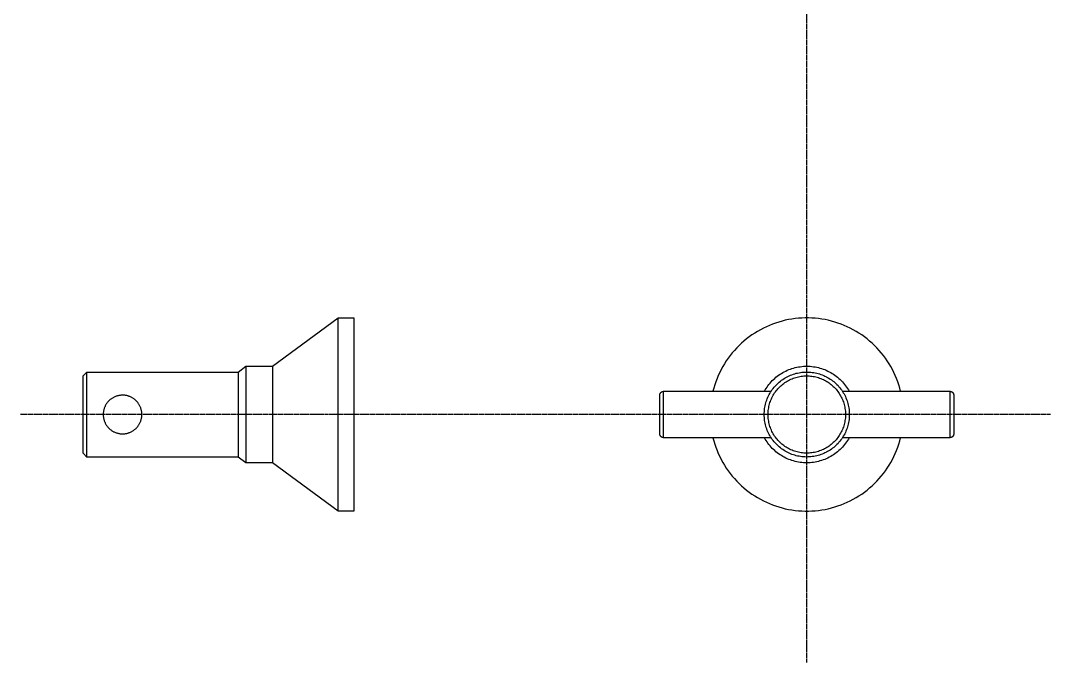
# Model space of a CAD drawing. Header units: millimetres. Extents: x 2944 to 4044, y 1234 to 2718.
# Drawn here: x 3623.6 to 3889.9, y 1914.1 to 2080.2 of the extents above; entities that cross this region are included whole.
import ezdxf

# ---------------------------------------------------------------- set-up
doc = ezdxf.new("R2010")
doc.units = ezdxf.units.MM
doc.linetypes.add('CENTER', pattern=[0.6, 0.375, -0.075, 0.075, -0.075])
doc.layers.add('CEN2', color=1, linetype='Continuous')
doc.layers.add('main', color=7, linetype='Continuous')

msp = doc.modelspace()

# ---------------------------------------------------------------- linework, layer by layer
at = {"layer": 'CEN2', "linetype": 'CENTER'}
for p, q in [((3826.89, 1914.1), (3826.89, 2207.79)), ((3889.88, 1978.25), (3623.63, 1978.25))]:
    msp.add_line(p, q, dxfattribs=at)
at = {"layer": 'main'}
for p, q in [((3688.72, 1990.75), (3705.77, 2003.25)), ((3705.77, 1953.25), (3705.77, 2003.25)), ((3705.77, 2003.25), (3709.78, 2003.25)), ((3709.78, 2003.25), (3709.78, 1953.25)), ((3820.49, 2002.42), (3819.66, 2002.18)), ((3821.33, 2002.63), (3820.49, 2002.42)), ((3822.18, 2002.8), (3821.33, 2002.63)), ((3823.03, 2002.95), (3822.18, 2002.8)), ((3823.88, 2003.07), (3823.03, 2002.95)), ((3824.74, 2003.16), (3823.88, 2003.07)), ((3825.6, 2003.22), (3824.74, 2003.16)), ((3826.46, 2003.25), (3825.6, 2003.22)), ((3827.32, 2003.25), (3826.46, 2003.25)), ((3828.19, 2003.22), (3827.32, 2003.25)), ((3829.05, 2003.16), (3828.19, 2003.22)), ((3829.9, 2003.07), (3829.05, 2003.16)), ((3830.76, 2002.95), (3829.9, 2003.07)), ((3831.61, 2002.8), (3830.76, 2002.95)), ((3832.45, 2002.63), (3831.61, 2002.8)), ((3833.29, 2002.42), (3832.45, 2002.63)), ((3834.12, 2002.18), (3833.29, 2002.42)), ((3814.15, 1999.76), (3813.42, 1999.31)), ((3814.9, 2000.19), (3814.15, 1999.76)), ((3815.66, 2000.59), (3814.9, 2000.19)), ((3816.44, 2000.96), (3815.66, 2000.59)), ((3817.23, 2001.31), (3816.44, 2000.96)), ((3818.03, 2001.63), (3817.23, 2001.31)), ((3818.84, 2001.92), (3818.03, 2001.63)), ((3819.66, 2002.18), (3818.84, 2001.92)), ((3834.94, 2001.92), (3834.12, 2002.18)), ((3835.75, 2001.63), (3834.94, 2001.92)), ((3836.55, 2001.31), (3835.75, 2001.63)), ((3837.34, 2000.96), (3836.55, 2001.31)), ((3838.12, 2000.59), (3837.34, 2000.96)), ((3838.89, 2000.19), (3838.12, 2000.59)), ((3839.63, 1999.76), (3838.89, 2000.19)), ((3840.37, 1999.31), (3839.63, 1999.76)), ((3810.65, 1997.25), (3810, 1996.68)), ((3811.31, 1997.8), (3810.65, 1997.25)), ((3812, 1998.33), (3811.31, 1997.8)), ((3812.7, 1998.83), (3812, 1998.33)), ((3813.42, 1999.31), (3812.7, 1998.83)), ((3841.09, 1998.83), (3840.37, 1999.31)), ((3841.79, 1998.33), (3841.09, 1998.83)), ((3842.47, 1997.8), (3841.79, 1998.33)), ((3843.14, 1997.25), (3842.47, 1997.8)), ((3843.78, 1996.68), (3843.14, 1997.25)), ((3808.19, 1994.84), (3807.63, 1994.18)), ((3808.77, 1995.47), (3808.19, 1994.84)), ((3809.38, 1996.09), (3808.77, 1995.47)), ((3810, 1996.68), (3809.38, 1996.09)), ((3844.41, 1996.09), (3843.78, 1996.68)), ((3845.01, 1995.47), (3844.41, 1996.09)), ((3845.6, 1994.84), (3845.01, 1995.47)), ((3846.16, 1994.18), (3845.6, 1994.84)), ((3806.08, 1992.11), (3805.62, 1991.38)), ((3806.57, 1992.82), (3806.08, 1992.11)), ((3807.09, 1993.51), (3806.57, 1992.82)), ((3807.63, 1994.18), (3807.09, 1993.51)), ((3846.7, 1993.51), (3846.16, 1994.18)), ((3847.21, 1992.82), (3846.7, 1993.51)), ((3847.7, 1992.11), (3847.21, 1992.82)), ((3848.17, 1991.38), (3847.7, 1992.11)), ((3639.78, 1988.25), (3640.78, 1989.25)), ((3640.78, 1967.25), (3640.78, 1989.25)), ((3640.78, 1989.25), (3679.9, 1989.25)), ((3679.9, 1989.25), (3681.9, 1990.75)), ((3679.9, 1989.25), (3679.9, 1967.25)), ((3681.9, 1990.75), (3681.9, 1965.75)), ((3681.9, 1990.75), (3688.72, 1990.75)), ((3688.72, 1990.75), (3688.72, 1965.75)), ((3804.37, 1989.11), (3804.01, 1988.33)), ((3804.76, 1989.88), (3804.37, 1989.11)), ((3805.18, 1990.64), (3804.76, 1989.88)), ((3805.62, 1991.38), (3805.18, 1990.64)), ((3820.33, 1988.89), (3820.71, 1989.11)), ((3820.71, 1989.11), (3821.08, 1989.32)), ((3821.08, 1989.32), (3821.47, 1989.51)), ((3821.47, 1989.51), (3821.86, 1989.69)), ((3821.86, 1989.69), (3822.26, 1989.86)), ((3822.26, 1989.86), (3822.66, 1990.01)), ((3822.66, 1990.01), (3823.07, 1990.15)), ((3823.07, 1990.15), (3823.48, 1990.28)), ((3823.48, 1990.28), (3823.9, 1990.39)), ((3823.79, 1988.8), (3824.15, 1988.91)), ((3823.9, 1990.39), (3824.32, 1990.48)), ((3824.15, 1988.91), (3824.52, 1988.99)), ((3824.32, 1990.48), (3824.75, 1990.57)), ((3824.52, 1988.99), (3824.9, 1989.07)), ((3824.75, 1990.57), (3825.17, 1990.63)), ((3824.9, 1989.07), (3825.28, 1989.13)), ((3825.17, 1990.63), (3825.6, 1990.69)), ((3825.28, 1989.13), (3825.65, 1989.18)), ((3825.6, 1990.69), (3826.03, 1990.72)), ((3825.65, 1989.18), (3826.03, 1989.22)), ((3826.03, 1990.72), (3826.46, 1990.74)), ((3826.03, 1989.22), (3826.42, 1989.24)), ((3826.42, 1989.24), (3826.8, 1989.25)), ((3826.46, 1990.74), (3826.89, 1990.75)), ((3826.8, 1989.25), (3827.18, 1989.25)), ((3826.89, 1990.75), (3827.32, 1990.74)), ((3827.18, 1989.25), (3827.56, 1989.23)), ((3827.32, 1990.74), (3827.75, 1990.72)), ((3827.56, 1989.23), (3827.94, 1989.2)), ((3827.75, 1990.72), (3828.18, 1990.69)), ((3827.94, 1989.2), (3828.32, 1989.16)), ((3828.18, 1990.69), (3828.61, 1990.63)), ((3828.32, 1989.16), (3828.7, 1989.1)), ((3828.61, 1990.63), (3829.04, 1990.57)), ((3828.7, 1989.1), (3829.07, 1989.03)), ((3829.04, 1990.57), (3829.46, 1990.48)), ((3829.07, 1989.03), (3829.45, 1988.95)), ((3829.45, 1988.95), (3829.82, 1988.86)), ((3829.46, 1990.48), (3829.88, 1990.39)), ((3829.88, 1990.39), (3830.3, 1990.28)), ((3830.3, 1990.28), (3830.71, 1990.15)), ((3830.71, 1990.15), (3831.12, 1990.01)), ((3831.12, 1990.01), (3831.53, 1989.86)), ((3831.53, 1989.86), (3831.92, 1989.69)), ((3831.92, 1989.69), (3832.32, 1989.51)), ((3832.32, 1989.51), (3832.7, 1989.32)), ((3832.7, 1989.32), (3833.08, 1989.11)), ((3833.08, 1989.11), (3833.45, 1988.89)), ((3848.61, 1990.64), (3848.17, 1991.38)), ((3849.02, 1989.88), (3848.61, 1990.64)), ((3849.41, 1989.11), (3849.02, 1989.88)), ((3849.77, 1988.33), (3849.41, 1989.11)), ((3639.78, 1968.25), (3639.78, 1988.25)), ((3803.37, 1986.73), (3803.09, 1985.91)), ((3803.68, 1987.53), (3803.37, 1986.73)), ((3804.01, 1988.33), (3803.68, 1987.53)), ((3817.12, 1986.05), (3817.39, 1986.38)), ((3817.39, 1986.38), (3817.68, 1986.7)), ((3817.68, 1986.7), (3817.98, 1987.01)), ((3817.98, 1987.01), (3818.29, 1987.32)), ((3818.29, 1987.32), (3818.6, 1987.61)), ((3818.6, 1987.61), (3818.93, 1987.89)), ((3818.93, 1987.89), (3819.27, 1988.16)), ((3819.22, 1986.13), (3819.49, 1986.39)), ((3819.27, 1988.16), (3819.62, 1988.42)), ((3819.49, 1986.39), (3819.78, 1986.64)), ((3819.62, 1988.42), (3819.97, 1988.66)), ((3819.78, 1986.64), (3820.08, 1986.89)), ((3819.97, 1988.66), (3820.33, 1988.89)), ((3820.08, 1986.89), (3820.38, 1987.12)), ((3820.38, 1987.12), (3820.69, 1987.34)), ((3820.69, 1987.34), (3821.01, 1987.55)), ((3820.7, 1986.1), (3820.97, 1986.31)), ((3820.97, 1986.31), (3821.26, 1986.51)), ((3821.01, 1987.55), (3821.34, 1987.75)), ((3821.26, 1986.51), (3821.55, 1986.7)), ((3821.34, 1987.75), (3821.67, 1987.93)), ((3821.55, 1986.7), (3821.84, 1986.88)), ((3821.67, 1987.93), (3822.01, 1988.11)), ((3821.84, 1986.88), (3822.15, 1987.05)), ((3822.01, 1988.11), (3822.35, 1988.27)), ((3822.15, 1987.05), (3822.45, 1987.21)), ((3822.35, 1988.27), (3822.71, 1988.42)), ((3822.45, 1987.21), (3822.77, 1987.36)), ((3822.71, 1988.42), (3823.06, 1988.56)), ((3822.77, 1987.36), (3823.09, 1987.5)), ((3823.06, 1988.56), (3823.42, 1988.69)), ((3823.09, 1987.5), (3823.41, 1987.63)), ((3823.41, 1987.63), (3823.74, 1987.74)), ((3823.42, 1988.69), (3823.79, 1988.8)), ((3823.74, 1987.74), (3824.07, 1987.84)), ((3824.07, 1987.84), (3824.4, 1987.94)), ((3824.4, 1987.94), (3824.74, 1988.02)), ((3824.74, 1988.02), (3825.08, 1988.09)), ((3825.08, 1988.09), (3825.42, 1988.14)), ((3825.42, 1988.14), (3825.77, 1988.19)), ((3825.77, 1988.19), (3826.11, 1988.22)), ((3826.11, 1988.22), (3826.46, 1988.24)), ((3826.46, 1988.24), (3826.81, 1988.25)), ((3826.81, 1988.25), (3827.15, 1988.25)), ((3827.15, 1988.25), (3827.5, 1988.23)), ((3827.5, 1988.23), (3827.85, 1988.21)), ((3827.85, 1988.21), (3828.19, 1988.17)), ((3828.19, 1988.17), (3828.53, 1988.12)), ((3828.53, 1988.12), (3828.88, 1988.05)), ((3828.88, 1988.05), (3829.21, 1987.98)), ((3829.21, 1987.98), (3829.55, 1987.89)), ((3829.55, 1987.89), (3829.88, 1987.79)), ((3829.82, 1988.86), (3830.18, 1988.75)), ((3829.88, 1987.79), (3830.21, 1987.68)), ((3830.18, 1988.75), (3830.54, 1988.63)), ((3830.21, 1987.68), (3830.54, 1987.56)), ((3830.54, 1988.63), (3830.9, 1988.5)), ((3830.54, 1987.56), (3830.86, 1987.43)), ((3830.86, 1987.43), (3831.18, 1987.29)), ((3830.9, 1988.5), (3831.26, 1988.35)), ((3831.18, 1987.29), (3831.49, 1987.13)), ((3831.26, 1988.35), (3831.6, 1988.19)), ((3831.49, 1987.13), (3831.79, 1986.97)), ((3831.6, 1988.19), (3831.95, 1988.02)), ((3831.79, 1986.97), (3832.09, 1986.79)), ((3831.95, 1988.02), (3832.28, 1987.84)), ((3832.09, 1986.79), (3832.39, 1986.61)), ((3832.28, 1987.84), (3832.61, 1987.65)), ((3832.39, 1986.61), (3832.67, 1986.41)), ((3832.61, 1987.65), (3832.93, 1987.44)), ((3832.67, 1986.41), (3832.95, 1986.21)), ((3832.93, 1987.44), (3833.25, 1987.23)), ((3833.25, 1987.23), (3833.56, 1987)), ((3833.45, 1988.89), (3833.81, 1988.66)), ((3833.56, 1987), (3833.86, 1986.77)), ((3833.81, 1988.66), (3834.17, 1988.42)), ((3833.86, 1986.77), (3834.15, 1986.52)), ((3834.15, 1986.52), (3834.43, 1986.26)), ((3834.17, 1988.42), (3834.52, 1988.16)), ((3834.43, 1986.26), (3834.7, 1986)), ((3834.52, 1988.16), (3834.85, 1987.89)), ((3834.85, 1987.89), (3835.18, 1987.61)), ((3835.18, 1987.61), (3835.5, 1987.32)), ((3835.5, 1987.32), (3835.81, 1987.01)), ((3835.81, 1987.01), (3836.1, 1986.7)), ((3836.1, 1986.7), (3836.39, 1986.38)), ((3836.39, 1986.38), (3836.66, 1986.05)), ((3850.11, 1987.53), (3849.77, 1988.33)), ((3850.41, 1986.73), (3850.11, 1987.53)), ((3850.69, 1985.91), (3850.41, 1986.73)), ((3788.94, 1983.56), (3788.95, 1983.59)), ((3788.95, 1983.59), (3788.97, 1983.63)), ((3788.97, 1983.63), (3788.98, 1983.66)), ((3788.98, 1983.66), (3788.99, 1983.69)), ((3788.99, 1983.69), (3789.01, 1983.72)), ((3789.01, 1983.72), (3789.03, 1983.75)), ((3789.03, 1983.75), (3789.04, 1983.78)), ((3789.04, 1983.78), (3789.06, 1983.81)), ((3789.06, 1983.81), (3789.08, 1983.84)), ((3789.08, 1983.84), (3789.1, 1983.87)), ((3789.1, 1983.87), (3789.13, 1983.89)), ((3789.13, 1983.89), (3789.15, 1983.92)), ((3789.15, 1983.92), (3789.17, 1983.95)), ((3789.17, 1983.95), (3789.2, 1983.97)), ((3789.2, 1983.97), (3789.22, 1984)), ((3789.22, 1984), (3789.25, 1984.02)), ((3789.25, 1984.02), (3789.28, 1984.04)), ((3789.28, 1984.04), (3789.3, 1984.06)), ((3789.3, 1984.06), (3789.33, 1984.08)), ((3789.33, 1984.08), (3789.36, 1984.1)), ((3789.36, 1984.1), (3789.39, 1984.12)), ((3789.39, 1984.12), (3789.42, 1984.14)), ((3789.42, 1984.14), (3789.45, 1984.15)), ((3789.45, 1984.15), (3789.49, 1984.17)), ((3789.49, 1984.17), (3789.52, 1984.18)), ((3789.52, 1984.18), (3789.55, 1984.19)), ((3789.55, 1984.19), (3789.58, 1984.2)), ((3789.58, 1984.2), (3789.62, 1984.21)), ((3789.62, 1984.21), (3789.65, 1984.22)), ((3789.65, 1984.22), (3789.68, 1984.23)), ((3789.68, 1984.23), (3789.72, 1984.24)), ((3789.72, 1984.24), (3789.75, 1984.24)), ((3789.75, 1984.24), (3789.79, 1984.25)), ((3789.79, 1984.25), (3789.82, 1984.25)), ((3789.82, 1984.25), (3789.86, 1984.25)), ((3789.86, 1984.25), (3789.89, 1984.25)), ((3789.89, 1984.25), (3817.67, 1984.25)), ((3789.89, 1972.25), (3789.89, 1984.25)), ((3802.84, 1985.09), (3802.62, 1984.25)), ((3803.09, 1985.91), (3802.84, 1985.09)), ((3815.93, 1984.25), (3816.14, 1984.63)), ((3816.14, 1984.63), (3816.37, 1984.99)), ((3816.37, 1984.99), (3816.61, 1985.35)), ((3816.61, 1985.35), (3816.86, 1985.7)), ((3816.86, 1985.7), (3817.12, 1986.05)), ((3817.17, 1983.39), (3817.35, 1983.72)), ((3817.35, 1983.72), (3817.55, 1984.05)), ((3817.55, 1984.05), (3817.75, 1984.37)), ((3817.75, 1984.37), (3817.97, 1984.69)), ((3817.97, 1984.69), (3818.2, 1984.99)), ((3818.2, 1984.99), (3818.44, 1985.29)), ((3818.4, 1983.53), (3818.58, 1983.82)), ((3818.44, 1985.29), (3818.69, 1985.58)), ((3818.58, 1983.82), (3818.78, 1984.1)), ((3818.69, 1985.58), (3818.95, 1985.86)), ((3818.78, 1984.1), (3818.99, 1984.38)), ((3818.95, 1985.86), (3819.22, 1986.13)), ((3818.99, 1984.38), (3819.21, 1984.65)), ((3819.21, 1984.65), (3819.43, 1984.91)), ((3819.43, 1984.91), (3819.67, 1985.17)), ((3819.67, 1985.17), (3819.91, 1985.41)), ((3819.91, 1985.41), (3820.17, 1985.65)), ((3820.17, 1985.65), (3820.43, 1985.88)), ((3820.43, 1985.88), (3820.7, 1986.1)), ((3832.95, 1986.21), (3833.22, 1985.99)), ((3833.22, 1985.99), (3833.49, 1985.77)), ((3833.49, 1985.77), (3833.75, 1985.53)), ((3833.75, 1985.53), (3833.99, 1985.29)), ((3833.99, 1985.29), (3834.23, 1985.04)), ((3834.23, 1985.04), (3834.47, 1984.78)), ((3834.47, 1984.78), (3834.69, 1984.52)), ((3834.69, 1984.52), (3834.9, 1984.24)), ((3834.7, 1986), (3834.97, 1985.72)), ((3834.9, 1984.24), (3835.1, 1983.96)), ((3834.97, 1985.72), (3835.22, 1985.44)), ((3835.1, 1983.96), (3835.3, 1983.67)), ((3835.22, 1985.44), (3835.47, 1985.14)), ((3835.3, 1983.67), (3835.48, 1983.38)), ((3835.47, 1985.14), (3835.7, 1984.84)), ((3835.7, 1984.84), (3835.92, 1984.53)), ((3835.92, 1984.53), (3836.14, 1984.21)), ((3836.11, 1984.25), (3863.89, 1984.25)), ((3836.14, 1984.21), (3836.34, 1983.89)), ((3836.34, 1983.89), (3836.53, 1983.56)), ((3836.66, 1986.05), (3836.93, 1985.7)), ((3836.93, 1985.7), (3837.18, 1985.35)), ((3837.18, 1985.35), (3837.42, 1984.99)), ((3837.42, 1984.99), (3837.64, 1984.63)), ((3837.64, 1984.63), (3837.86, 1984.25)), ((3850.94, 1985.09), (3850.69, 1985.91)), ((3851.16, 1984.25), (3850.94, 1985.09)), ((3863.89, 1984.25), (3863.93, 1984.25)), ((3863.89, 1984.25), (3863.89, 1972.25)), ((3863.93, 1984.25), (3863.96, 1984.25)), ((3863.96, 1984.25), (3864, 1984.25)), ((3864, 1984.25), (3864.03, 1984.24)), ((3864.03, 1984.24), (3864.07, 1984.24)), ((3864.07, 1984.24), (3864.1, 1984.23)), ((3864.1, 1984.23), (3864.13, 1984.22)), ((3864.13, 1984.22), (3864.17, 1984.21)), ((3864.17, 1984.21), (3864.2, 1984.2)), ((3864.2, 1984.2), (3864.23, 1984.19)), ((3864.23, 1984.19), (3864.27, 1984.18)), ((3864.27, 1984.18), (3864.3, 1984.17)), ((3864.3, 1984.17), (3864.33, 1984.15)), ((3864.33, 1984.15), (3864.36, 1984.14)), ((3864.36, 1984.14), (3864.39, 1984.12)), ((3864.39, 1984.12), (3864.42, 1984.1)), ((3864.42, 1984.1), (3864.45, 1984.08)), ((3864.45, 1984.08), (3864.48, 1984.06)), ((3864.48, 1984.06), (3864.51, 1984.04)), ((3864.51, 1984.04), (3864.54, 1984.02)), ((3864.54, 1984.02), (3864.56, 1984)), ((3864.56, 1984), (3864.59, 1983.97)), ((3864.59, 1983.97), (3864.61, 1983.95)), ((3864.61, 1983.95), (3864.64, 1983.92)), ((3864.64, 1983.92), (3864.66, 1983.89)), ((3864.66, 1983.89), (3864.68, 1983.87)), ((3864.68, 1983.87), (3864.7, 1983.84)), ((3864.7, 1983.84), (3864.72, 1983.81)), ((3864.72, 1983.81), (3864.74, 1983.78)), ((3864.74, 1983.78), (3864.76, 1983.75)), ((3864.76, 1983.75), (3864.78, 1983.72)), ((3864.78, 1983.72), (3864.79, 1983.69)), ((3864.79, 1983.69), (3864.81, 1983.66)), ((3864.81, 1983.66), (3864.82, 1983.63)), ((3864.82, 1983.63), (3864.83, 1983.59)), ((3864.83, 1983.59), (3864.84, 1983.56)), ((3645.78, 1980.96), (3645.69, 1980.81)), ((3645.88, 1981.11), (3645.78, 1980.96)), ((3645.98, 1981.25), (3645.88, 1981.11)), ((3646.09, 1981.38), (3645.98, 1981.25)), ((3646.2, 1981.52), (3646.09, 1981.38)), ((3646.31, 1981.65), (3646.2, 1981.52)), ((3646.43, 1981.77), (3646.31, 1981.65)), ((3646.56, 1981.89), (3646.43, 1981.77)), ((3646.68, 1982.01), (3646.56, 1981.89)), ((3646.82, 1982.12), (3646.68, 1982.01)), ((3646.95, 1982.23), (3646.82, 1982.12)), ((3647.09, 1982.33), (3646.95, 1982.23)), ((3647.24, 1982.43), (3647.09, 1982.33)), ((3647.38, 1982.52), (3647.24, 1982.43)), ((3647.53, 1982.61), (3647.38, 1982.52)), ((3647.69, 1982.69), (3647.53, 1982.61)), ((3647.84, 1982.77), (3647.69, 1982.69)), ((3648, 1982.84), (3647.84, 1982.77)), ((3648.16, 1982.91), (3648, 1982.84)), ((3648.32, 1982.97), (3648.16, 1982.91)), ((3648.49, 1983.02), (3648.32, 1982.97)), ((3648.65, 1983.07), (3648.49, 1983.02)), ((3648.82, 1983.12), (3648.65, 1983.07)), ((3648.99, 1983.15), (3648.82, 1983.12)), ((3649.16, 1983.18), (3648.99, 1983.15)), ((3649.33, 1983.21), (3649.16, 1983.18)), ((3649.51, 1983.23), (3649.33, 1983.21)), ((3649.68, 1983.24), (3649.51, 1983.23)), ((3649.85, 1983.25), (3649.68, 1983.24)), ((3650.03, 1983.25), (3649.85, 1983.25)), ((3650.2, 1983.25), (3650.03, 1983.25)), ((3650.37, 1983.24), (3650.2, 1983.25)), ((3650.55, 1983.22), (3650.37, 1983.24)), ((3650.72, 1983.2), (3650.55, 1983.22)), ((3650.89, 1983.17), (3650.72, 1983.2)), ((3651.06, 1983.13), (3650.89, 1983.17)), ((3651.23, 1983.09), (3651.06, 1983.13)), ((3651.4, 1983.05), (3651.23, 1983.09)), ((3651.56, 1983), (3651.4, 1983.05)), ((3651.72, 1982.94), (3651.56, 1983)), ((3651.89, 1982.88), (3651.72, 1982.94)), ((3652.05, 1982.81), (3651.89, 1982.88)), ((3652.2, 1982.73), (3652.05, 1982.81)), ((3652.36, 1982.65), (3652.2, 1982.73)), ((3652.51, 1982.57), (3652.36, 1982.65)), ((3652.66, 1982.48), (3652.51, 1982.57)), ((3652.8, 1982.38), (3652.66, 1982.48)), ((3652.94, 1982.28), (3652.8, 1982.38)), ((3653.08, 1982.18), (3652.94, 1982.28)), ((3653.22, 1982.07), (3653.08, 1982.18)), ((3653.35, 1981.95), (3653.22, 1982.07)), ((3653.47, 1981.83), (3653.35, 1981.95)), ((3653.59, 1981.71), (3653.47, 1981.83)), ((3653.71, 1981.58), (3653.59, 1981.71)), ((3653.83, 1981.45), (3653.71, 1981.58)), ((3653.93, 1981.32), (3653.83, 1981.45)), ((3654.04, 1981.18), (3653.93, 1981.32)), ((3654.14, 1981.03), (3654.04, 1981.18)), ((3654.23, 1980.89), (3654.14, 1981.03)), ((3788.89, 1983.29), (3788.9, 1983.32)), ((3788.89, 1983.25), (3788.89, 1983.29)), ((3788.89, 1973.25), (3788.89, 1983.25)), ((3788.9, 1983.39), (3788.91, 1983.43)), ((3788.9, 1983.36), (3788.9, 1983.39)), ((3788.9, 1983.32), (3788.9, 1983.36)), ((3788.91, 1983.46), (3788.92, 1983.49)), ((3788.91, 1983.43), (3788.91, 1983.46)), ((3788.92, 1983.49), (3788.93, 1983.53)), ((3788.93, 1983.53), (3788.94, 1983.56)), ((3816.22, 1980.9), (3816.31, 1981.27)), ((3816.31, 1981.27), (3816.42, 1981.63)), ((3816.42, 1981.63), (3816.55, 1981.99)), ((3816.55, 1981.99), (3816.68, 1982.35)), ((3816.68, 1982.35), (3816.83, 1982.7)), ((3816.83, 1982.7), (3816.99, 1983.05)), ((3816.99, 1983.05), (3817.17, 1983.39)), ((3817.19, 1980.66), (3817.28, 1980.99)), ((3817.28, 1980.99), (3817.38, 1981.33)), ((3817.38, 1981.33), (3817.49, 1981.65)), ((3817.49, 1981.65), (3817.61, 1981.98)), ((3817.61, 1981.98), (3817.75, 1982.3)), ((3817.75, 1982.3), (3817.89, 1982.61)), ((3817.89, 1982.61), (3818.05, 1982.92)), ((3818.05, 1982.92), (3818.22, 1983.23)), ((3818.22, 1983.23), (3818.4, 1983.53)), ((3835.48, 1983.38), (3835.65, 1983.08)), ((3835.65, 1983.08), (3835.81, 1982.77)), ((3835.81, 1982.77), (3835.97, 1982.46)), ((3835.97, 1982.46), (3836.11, 1982.14)), ((3836.11, 1982.14), (3836.24, 1981.82)), ((3836.24, 1981.82), (3836.35, 1981.49)), ((3836.35, 1981.49), (3836.46, 1981.16)), ((3836.46, 1981.16), (3836.56, 1980.83)), ((3836.53, 1983.56), (3836.71, 1983.22)), ((3836.71, 1983.22), (3836.87, 1982.88)), ((3836.87, 1982.88), (3837.03, 1982.53)), ((3837.03, 1982.53), (3837.17, 1982.17)), ((3837.17, 1982.17), (3837.3, 1981.81)), ((3837.3, 1981.81), (3837.42, 1981.45)), ((3837.42, 1981.45), (3837.52, 1981.08)), ((3837.52, 1981.08), (3837.61, 1980.71)), ((3864.84, 1983.56), (3864.85, 1983.53)), ((3864.85, 1983.53), (3864.86, 1983.49)), ((3864.86, 1983.49), (3864.87, 1983.46)), ((3864.87, 1983.46), (3864.88, 1983.43)), ((3864.88, 1983.43), (3864.88, 1983.39)), ((3864.88, 1983.39), (3864.89, 1983.36)), ((3864.89, 1983.36), (3864.89, 1983.32)), ((3864.89, 1983.32), (3864.89, 1983.29)), ((3864.89, 1983.29), (3864.89, 1983.25)), ((3864.89, 1983.25), (3864.89, 1973.25)), ((3644.99, 1978.51), (3644.98, 1978.34)), ((3644.98, 1978.34), (3644.98, 1978.17)), ((3645, 1978.69), (3644.99, 1978.51)), ((3645.02, 1978.86), (3645, 1978.69)), ((3645.04, 1979.03), (3645.02, 1978.86)), ((3645.07, 1979.2), (3645.04, 1979.03)), ((3645.11, 1979.37), (3645.07, 1979.2)), ((3645.15, 1979.54), (3645.11, 1979.37)), ((3645.2, 1979.71), (3645.15, 1979.54)), ((3645.25, 1979.87), (3645.2, 1979.71)), ((3645.31, 1980.03), (3645.25, 1979.87)), ((3645.38, 1980.2), (3645.31, 1980.03)), ((3645.45, 1980.35), (3645.38, 1980.2)), ((3645.52, 1980.51), (3645.45, 1980.35)), ((3645.6, 1980.66), (3645.52, 1980.51)), ((3645.69, 1980.81), (3645.6, 1980.66)), ((3654.32, 1980.74), (3654.23, 1980.89)), ((3654.4, 1980.59), (3654.32, 1980.74)), ((3654.48, 1980.43), (3654.4, 1980.59)), ((3654.56, 1980.28), (3654.48, 1980.43)), ((3654.62, 1980.12), (3654.56, 1980.28)), ((3654.68, 1979.95), (3654.62, 1980.12)), ((3654.74, 1979.79), (3654.68, 1979.95)), ((3654.79, 1979.62), (3654.74, 1979.79)), ((3654.84, 1979.46), (3654.79, 1979.62)), ((3654.87, 1979.29), (3654.84, 1979.46)), ((3654.91, 1979.12), (3654.87, 1979.29)), ((3654.93, 1978.94), (3654.91, 1979.12)), ((3654.96, 1978.77), (3654.93, 1978.94)), ((3654.97, 1978.6), (3654.96, 1978.77)), ((3654.98, 1978.43), (3654.97, 1978.6)), ((3654.98, 1978.25), (3654.98, 1978.43)), ((3815.89, 1978.25), (3815.9, 1978.63)), ((3815.9, 1978.63), (3815.92, 1979.02)), ((3815.92, 1979.02), (3815.95, 1979.4)), ((3815.95, 1979.4), (3816, 1979.77)), ((3816, 1979.77), (3816.06, 1980.15)), ((3816.06, 1980.15), (3816.13, 1980.53)), ((3816.13, 1980.53), (3816.22, 1980.9)), ((3816.89, 1978.25), (3816.9, 1978.6)), ((3816.9, 1978.6), (3816.92, 1978.95)), ((3816.92, 1978.95), (3816.95, 1979.29)), ((3816.95, 1979.29), (3816.99, 1979.64)), ((3816.99, 1979.64), (3817.04, 1979.98)), ((3817.04, 1979.98), (3817.11, 1980.32)), ((3817.11, 1980.32), (3817.19, 1980.66)), ((3836.56, 1980.83), (3836.64, 1980.49)), ((3836.64, 1980.49), (3836.71, 1980.15)), ((3836.71, 1980.15), (3836.77, 1979.81)), ((3836.77, 1979.81), (3836.82, 1979.46)), ((3836.82, 1979.46), (3836.86, 1979.12)), ((3836.86, 1979.12), (3836.88, 1978.77)), ((3836.88, 1978.77), (3836.89, 1978.43)), ((3836.89, 1978.43), (3836.89, 1978.08)), ((3837.61, 1980.71), (3837.69, 1980.34)), ((3837.69, 1980.34), (3837.76, 1979.96)), ((3837.76, 1979.96), (3837.81, 1979.59)), ((3837.81, 1979.59), (3837.85, 1979.21)), ((3837.85, 1979.21), (3837.88, 1978.82)), ((3837.88, 1978.82), (3837.89, 1978.44)), ((3837.89, 1978.44), (3837.89, 1978.06)), ((3644.98, 1978.17), (3644.99, 1977.99)), ((3644.99, 1977.99), (3645, 1977.82)), ((3645, 1977.82), (3645.02, 1977.65)), ((3645.02, 1977.65), (3645.04, 1977.47)), ((3645.04, 1977.47), (3645.07, 1977.3)), ((3645.07, 1977.3), (3645.11, 1977.13)), ((3645.11, 1977.13), (3645.15, 1976.97)), ((3645.15, 1976.97), (3645.2, 1976.8)), ((3645.2, 1976.8), (3645.25, 1976.63)), ((3645.25, 1976.63), (3645.31, 1976.47)), ((3645.31, 1976.47), (3645.38, 1976.31)), ((3645.38, 1976.31), (3645.45, 1976.15)), ((3645.45, 1976.15), (3645.52, 1975.99)), ((3645.52, 1975.99), (3645.6, 1975.84)), ((3645.6, 1975.84), (3645.69, 1975.69)), ((3645.69, 1975.69), (3645.78, 1975.54)), ((3654.14, 1975.47), (3654.23, 1975.62)), ((3654.23, 1975.62), (3654.32, 1975.76)), ((3654.32, 1975.76), (3654.4, 1975.92)), ((3654.4, 1975.92), (3654.48, 1976.07)), ((3654.48, 1976.07), (3654.56, 1976.23)), ((3654.56, 1976.23), (3654.62, 1976.39)), ((3654.62, 1976.39), (3654.68, 1976.55)), ((3654.68, 1976.55), (3654.74, 1976.72)), ((3654.74, 1976.72), (3654.79, 1976.88)), ((3654.79, 1976.88), (3654.84, 1977.05)), ((3654.84, 1977.05), (3654.87, 1977.22)), ((3654.87, 1977.22), (3654.91, 1977.39)), ((3654.91, 1977.39), (3654.93, 1977.56)), ((3654.93, 1977.56), (3654.96, 1977.73)), ((3654.96, 1977.73), (3654.97, 1977.91)), ((3654.97, 1977.91), (3654.98, 1978.08)), ((3654.98, 1978.08), (3654.98, 1978.25)), ((3815.9, 1977.87), (3815.89, 1978.25)), ((3815.92, 1977.49), (3815.9, 1977.87)), ((3815.95, 1977.11), (3815.92, 1977.49)), ((3816, 1976.73), (3815.95, 1977.11)), ((3816.06, 1976.35), (3816, 1976.73)), ((3816.13, 1975.98), (3816.06, 1976.35)), ((3816.22, 1975.61), (3816.13, 1975.98)), ((3816.31, 1975.24), (3816.22, 1975.61)), ((3816.9, 1977.9), (3816.89, 1978.25)), ((3816.92, 1977.56), (3816.9, 1977.9)), ((3816.95, 1977.21), (3816.92, 1977.56)), ((3816.99, 1976.87), (3816.95, 1977.21)), ((3817.04, 1976.53), (3816.99, 1976.87)), ((3817.11, 1976.18), (3817.04, 1976.53)), ((3817.19, 1975.85), (3817.11, 1976.18)), ((3817.28, 1975.51), (3817.19, 1975.85)), ((3836.56, 1975.68), (3836.46, 1975.34)), ((3836.64, 1976.01), (3836.56, 1975.68)), ((3836.71, 1976.35), (3836.64, 1976.01)), ((3836.77, 1976.7), (3836.71, 1976.35)), ((3836.82, 1977.04), (3836.77, 1976.7)), ((3836.86, 1977.39), (3836.82, 1977.04)), ((3836.88, 1977.73), (3836.86, 1977.39)), ((3836.89, 1978.08), (3836.88, 1977.73)), ((3837.61, 1975.79), (3837.52, 1975.42)), ((3837.69, 1976.16), (3837.61, 1975.79)), ((3837.76, 1976.54), (3837.69, 1976.16)), ((3837.81, 1976.92), (3837.76, 1976.54)), ((3837.85, 1977.3), (3837.81, 1976.92)), ((3837.88, 1977.68), (3837.85, 1977.3)), ((3837.89, 1978.06), (3837.88, 1977.68)), ((3645.78, 1975.54), (3645.88, 1975.4)), ((3645.88, 1975.4), (3645.98, 1975.26)), ((3645.98, 1975.26), (3646.09, 1975.12)), ((3646.09, 1975.12), (3646.2, 1974.99)), ((3646.2, 1974.99), (3646.31, 1974.86)), ((3646.31, 1974.86), (3646.43, 1974.73)), ((3646.43, 1974.73), (3646.56, 1974.61)), ((3646.56, 1974.61), (3646.68, 1974.49)), ((3646.68, 1974.49), (3646.82, 1974.38)), ((3646.82, 1974.38), (3646.95, 1974.27)), ((3646.95, 1974.27), (3647.09, 1974.17)), ((3647.09, 1974.17), (3647.24, 1974.07)), ((3647.24, 1974.07), (3647.38, 1973.98)), ((3647.38, 1973.98), (3647.53, 1973.89)), ((3647.53, 1973.89), (3647.69, 1973.81)), ((3647.69, 1973.81), (3647.84, 1973.73)), ((3647.84, 1973.73), (3648, 1973.66)), ((3648, 1973.66), (3648.16, 1973.6)), ((3648.16, 1973.6), (3648.32, 1973.54)), ((3648.32, 1973.54), (3648.49, 1973.48)), ((3648.49, 1973.48), (3648.65, 1973.43)), ((3648.65, 1973.43), (3648.82, 1973.39)), ((3648.82, 1973.39), (3648.99, 1973.35)), ((3648.99, 1973.35), (3649.16, 1973.32)), ((3649.16, 1973.32), (3649.33, 1973.29)), ((3649.33, 1973.29), (3649.51, 1973.27)), ((3649.51, 1973.27), (3649.68, 1973.26)), ((3649.68, 1973.26), (3649.85, 1973.25)), ((3649.85, 1973.25), (3650.03, 1973.25)), ((3650.03, 1973.25), (3650.2, 1973.26)), ((3650.2, 1973.26), (3650.37, 1973.27)), ((3650.37, 1973.27), (3650.55, 1973.28)), ((3650.55, 1973.28), (3650.72, 1973.31)), ((3650.72, 1973.31), (3650.89, 1973.33)), ((3650.89, 1973.33), (3651.06, 1973.37)), ((3651.06, 1973.37), (3651.23, 1973.41)), ((3651.23, 1973.41), (3651.4, 1973.46)), ((3651.4, 1973.46), (3651.56, 1973.51)), ((3651.56, 1973.51), (3651.72, 1973.57)), ((3651.72, 1973.57), (3651.89, 1973.63)), ((3651.89, 1973.63), (3652.05, 1973.7)), ((3652.05, 1973.7), (3652.2, 1973.77)), ((3652.2, 1973.77), (3652.36, 1973.85)), ((3652.36, 1973.85), (3652.51, 1973.94)), ((3652.51, 1973.94), (3652.66, 1974.03)), ((3652.66, 1974.03), (3652.8, 1974.12)), ((3652.8, 1974.12), (3652.94, 1974.22)), ((3652.94, 1974.22), (3653.08, 1974.33)), ((3653.08, 1974.33), (3653.22, 1974.44)), ((3653.22, 1974.44), (3653.35, 1974.55)), ((3653.35, 1974.55), (3653.47, 1974.67)), ((3653.47, 1974.67), (3653.59, 1974.79)), ((3653.59, 1974.79), (3653.71, 1974.92)), ((3653.71, 1974.92), (3653.83, 1975.05)), ((3653.83, 1975.05), (3653.93, 1975.19)), ((3653.93, 1975.19), (3654.04, 1975.33)), ((3654.04, 1975.33), (3654.14, 1975.47)), ((3788.89, 1973.22), (3788.89, 1973.25)), ((3788.9, 1973.18), (3788.89, 1973.22)), ((3788.9, 1973.15), (3788.9, 1973.18)), ((3788.9, 1973.11), (3788.9, 1973.15)), ((3788.91, 1973.08), (3788.9, 1973.11)), ((3788.91, 1973.04), (3788.91, 1973.08)), ((3788.92, 1973.01), (3788.91, 1973.04)), ((3788.93, 1972.98), (3788.92, 1973.01)), ((3788.94, 1972.94), (3788.93, 1972.98)), ((3788.95, 1972.91), (3788.94, 1972.94)), ((3816.42, 1974.87), (3816.31, 1975.24)), ((3816.55, 1974.51), (3816.42, 1974.87)), ((3816.68, 1974.15), (3816.55, 1974.51)), ((3816.83, 1973.8), (3816.68, 1974.15)), ((3816.99, 1973.45), (3816.83, 1973.8)), ((3817.17, 1973.11), (3816.99, 1973.45)), ((3817.35, 1972.78), (3817.17, 1973.11)), ((3817.38, 1975.18), (3817.28, 1975.51)), ((3817.49, 1974.85), (3817.38, 1975.18)), ((3817.61, 1974.53), (3817.49, 1974.85)), ((3817.75, 1974.21), (3817.61, 1974.53)), ((3817.89, 1973.89), (3817.75, 1974.21)), ((3818.05, 1973.58), (3817.89, 1973.89)), ((3818.22, 1973.28), (3818.05, 1973.58)), ((3818.4, 1972.98), (3818.22, 1973.28)), ((3818.58, 1972.69), (3818.4, 1972.98)), ((3835.48, 1973.13), (3835.3, 1972.83)), ((3835.65, 1973.43), (3835.48, 1973.13)), ((3835.81, 1973.74), (3835.65, 1973.43)), ((3835.97, 1974.05), (3835.81, 1973.74)), ((3836.11, 1974.37), (3835.97, 1974.05)), ((3836.24, 1974.69), (3836.11, 1974.37)), ((3836.35, 1975.01), (3836.24, 1974.69)), ((3836.53, 1972.95), (3836.34, 1972.61)), ((3836.46, 1975.34), (3836.35, 1975.01)), ((3836.71, 1973.28), (3836.53, 1972.95)), ((3836.87, 1973.63), (3836.71, 1973.28)), ((3837.03, 1973.98), (3836.87, 1973.63)), ((3837.17, 1974.33), (3837.03, 1973.98)), ((3837.3, 1974.69), (3837.17, 1974.33)), ((3837.42, 1975.05), (3837.3, 1974.69)), ((3837.52, 1975.42), (3837.42, 1975.05)), ((3864.84, 1972.94), (3864.83, 1972.91)), ((3864.85, 1972.98), (3864.84, 1972.94)), ((3864.86, 1973.01), (3864.85, 1972.98)), ((3864.87, 1973.04), (3864.86, 1973.01)), ((3864.88, 1973.08), (3864.87, 1973.04)), ((3864.89, 1973.15), (3864.88, 1973.11)), ((3864.88, 1973.11), (3864.88, 1973.08)), ((3864.89, 1973.25), (3864.89, 1973.22)), ((3864.89, 1973.22), (3864.89, 1973.18)), ((3864.89, 1973.18), (3864.89, 1973.15)), ((3788.97, 1972.88), (3788.95, 1972.91)), ((3788.98, 1972.85), (3788.97, 1972.88)), ((3788.99, 1972.81), (3788.98, 1972.85)), ((3789.01, 1972.78), (3788.99, 1972.81)), ((3789.03, 1972.75), (3789.01, 1972.78)), ((3789.04, 1972.72), (3789.03, 1972.75)), ((3789.06, 1972.69), (3789.04, 1972.72)), ((3789.08, 1972.66), (3789.06, 1972.69)), ((3789.1, 1972.64), (3789.08, 1972.66)), ((3789.13, 1972.61), (3789.1, 1972.64)), ((3789.15, 1972.58), (3789.13, 1972.61)), ((3789.17, 1972.56), (3789.15, 1972.58)), ((3789.2, 1972.53), (3789.17, 1972.56)), ((3789.22, 1972.51), (3789.2, 1972.53)), ((3789.25, 1972.49), (3789.22, 1972.51)), ((3789.28, 1972.46), (3789.25, 1972.49)), ((3789.3, 1972.44), (3789.28, 1972.46)), ((3789.33, 1972.42), (3789.3, 1972.44)), ((3789.36, 1972.4), (3789.33, 1972.42)), ((3789.39, 1972.39), (3789.36, 1972.4)), ((3789.42, 1972.37), (3789.39, 1972.39)), ((3789.45, 1972.35), (3789.42, 1972.37)), ((3789.49, 1972.34), (3789.45, 1972.35)), ((3789.52, 1972.32), (3789.49, 1972.34)), ((3789.55, 1972.31), (3789.52, 1972.32)), ((3789.58, 1972.3), (3789.55, 1972.31)), ((3789.62, 1972.29), (3789.58, 1972.3)), ((3789.65, 1972.28), (3789.62, 1972.29)), ((3789.68, 1972.27), (3789.65, 1972.28)), ((3789.72, 1972.27), (3789.68, 1972.27)), ((3789.75, 1972.26), (3789.72, 1972.27)), ((3789.79, 1972.26), (3789.75, 1972.26)), ((3789.82, 1972.25), (3789.79, 1972.26)), ((3789.86, 1972.25), (3789.82, 1972.25)), ((3789.89, 1972.25), (3789.86, 1972.25)), ((3817.67, 1972.25), (3789.89, 1972.25)), ((3802.62, 1972.25), (3802.84, 1971.42)), ((3802.84, 1971.42), (3803.09, 1970.59)), ((3803.09, 1970.59), (3803.37, 1969.78)), ((3816.14, 1971.88), (3815.93, 1972.25)), ((3816.37, 1971.51), (3816.14, 1971.88)), ((3816.61, 1971.15), (3816.37, 1971.51)), ((3816.86, 1970.8), (3816.61, 1971.15)), ((3817.12, 1970.46), (3816.86, 1970.8)), ((3817.39, 1970.13), (3817.12, 1970.46)), ((3817.55, 1972.45), (3817.35, 1972.78)), ((3817.75, 1972.13), (3817.55, 1972.45)), ((3817.97, 1971.82), (3817.75, 1972.13)), ((3818.2, 1971.51), (3817.97, 1971.82)), ((3818.44, 1971.21), (3818.2, 1971.51)), ((3818.69, 1970.92), (3818.44, 1971.21)), ((3818.78, 1972.4), (3818.58, 1972.69)), ((3818.95, 1970.64), (3818.69, 1970.92)), ((3818.99, 1972.12), (3818.78, 1972.4)), ((3819.22, 1970.37), (3818.95, 1970.64)), ((3819.21, 1971.85), (3818.99, 1972.12)), ((3819.43, 1971.59), (3819.21, 1971.85)), ((3819.49, 1970.11), (3819.22, 1970.37)), ((3819.67, 1971.34), (3819.43, 1971.59)), ((3819.91, 1971.09), (3819.67, 1971.34)), ((3820.17, 1970.85), (3819.91, 1971.09)), ((3820.43, 1970.62), (3820.17, 1970.85)), ((3820.7, 1970.4), (3820.43, 1970.62)), ((3820.97, 1970.19), (3820.7, 1970.4)), ((3832.95, 1970.3), (3832.67, 1970.09)), ((3833.22, 1970.51), (3832.95, 1970.3)), ((3833.49, 1970.74), (3833.22, 1970.51)), ((3833.75, 1970.97), (3833.49, 1970.74)), ((3833.99, 1971.21), (3833.75, 1970.97)), ((3834.23, 1971.46), (3833.99, 1971.21)), ((3834.47, 1971.72), (3834.23, 1971.46)), ((3834.7, 1970.51), (3834.43, 1970.24)), ((3834.69, 1971.99), (3834.47, 1971.72)), ((3834.9, 1972.26), (3834.69, 1971.99)), ((3834.97, 1970.78), (3834.7, 1970.51)), ((3835.1, 1972.54), (3834.9, 1972.26)), ((3835.22, 1971.07), (3834.97, 1970.78)), ((3835.3, 1972.83), (3835.1, 1972.54)), ((3835.47, 1971.36), (3835.22, 1971.07)), ((3835.7, 1971.66), (3835.47, 1971.36)), ((3835.92, 1971.97), (3835.7, 1971.66)), ((3836.14, 1972.29), (3835.92, 1971.97)), ((3863.89, 1972.25), (3836.11, 1972.25)), ((3836.34, 1972.61), (3836.14, 1972.29)), ((3836.67, 1970.46), (3836.39, 1970.13)), ((3836.93, 1970.8), (3836.67, 1970.46)), ((3837.18, 1971.15), (3836.93, 1970.8)), ((3837.42, 1971.51), (3837.18, 1971.15)), ((3837.64, 1971.88), (3837.42, 1971.51)), ((3837.86, 1972.25), (3837.64, 1971.88)), ((3850.41, 1969.78), (3850.69, 1970.59)), ((3850.69, 1970.59), (3850.94, 1971.42)), ((3850.94, 1971.42), (3851.16, 1972.25)), ((3863.93, 1972.25), (3863.89, 1972.25)), ((3863.96, 1972.25), (3863.93, 1972.25)), ((3864, 1972.26), (3863.96, 1972.25)), ((3864.03, 1972.26), (3864, 1972.26)), ((3864.07, 1972.27), (3864.03, 1972.26)), ((3864.1, 1972.27), (3864.07, 1972.27)), ((3864.13, 1972.28), (3864.1, 1972.27)), ((3864.17, 1972.29), (3864.13, 1972.28)), ((3864.2, 1972.3), (3864.17, 1972.29)), ((3864.23, 1972.31), (3864.2, 1972.3)), ((3864.27, 1972.32), (3864.23, 1972.31)), ((3864.3, 1972.34), (3864.27, 1972.32)), ((3864.33, 1972.35), (3864.3, 1972.34)), ((3864.36, 1972.37), (3864.33, 1972.35)), ((3864.39, 1972.39), (3864.36, 1972.37)), ((3864.42, 1972.4), (3864.39, 1972.39)), ((3864.45, 1972.42), (3864.42, 1972.4)), ((3864.48, 1972.44), (3864.45, 1972.42)), ((3864.51, 1972.46), (3864.48, 1972.44)), ((3864.54, 1972.49), (3864.51, 1972.46)), ((3864.56, 1972.51), (3864.54, 1972.49)), ((3864.59, 1972.53), (3864.56, 1972.51)), ((3864.61, 1972.56), (3864.59, 1972.53)), ((3864.64, 1972.58), (3864.61, 1972.56)), ((3864.66, 1972.61), (3864.64, 1972.58)), ((3864.68, 1972.64), (3864.66, 1972.61)), ((3864.7, 1972.66), (3864.68, 1972.64)), ((3864.72, 1972.69), (3864.7, 1972.66)), ((3864.74, 1972.72), (3864.72, 1972.69)), ((3864.76, 1972.75), (3864.74, 1972.72)), ((3864.78, 1972.78), (3864.76, 1972.75)), ((3864.79, 1972.81), (3864.78, 1972.78)), ((3864.81, 1972.85), (3864.79, 1972.81)), ((3864.82, 1972.88), (3864.81, 1972.85)), ((3864.83, 1972.91), (3864.82, 1972.88)), ((3640.78, 1967.25), (3639.78, 1968.25)), ((3803.37, 1969.78), (3803.68, 1968.97)), ((3803.68, 1968.97), (3804.01, 1968.17)), ((3804.01, 1968.17), (3804.37, 1967.39)), ((3817.68, 1969.8), (3817.39, 1970.13)), ((3817.98, 1969.49), (3817.68, 1969.8)), ((3818.29, 1969.19), (3817.98, 1969.49)), ((3818.6, 1968.9), (3818.29, 1969.19)), ((3818.93, 1968.61), (3818.6, 1968.9)), ((3819.27, 1968.35), (3818.93, 1968.61)), ((3819.62, 1968.09), (3819.27, 1968.35)), ((3819.78, 1969.86), (3819.49, 1970.11)), ((3819.97, 1967.84), (3819.62, 1968.09)), ((3820.08, 1969.62), (3819.78, 1969.86)), ((3820.33, 1967.61), (3819.97, 1967.84)), ((3820.38, 1969.39), (3820.08, 1969.62)), ((3820.71, 1967.39), (3820.33, 1967.61)), ((3820.69, 1969.17), (3820.38, 1969.39)), ((3821.01, 1968.96), (3820.69, 1969.17)), ((3821.26, 1969.99), (3820.97, 1970.19)), ((3821.34, 1968.76), (3821.01, 1968.96)), ((3821.55, 1969.8), (3821.26, 1969.99)), ((3821.67, 1968.57), (3821.34, 1968.76)), ((3821.84, 1969.62), (3821.55, 1969.8)), ((3822.01, 1968.4), (3821.67, 1968.57)), ((3822.15, 1969.45), (3821.84, 1969.62)), ((3822.35, 1968.23), (3822.01, 1968.4)), ((3822.45, 1969.29), (3822.15, 1969.45)), ((3822.71, 1968.08), (3822.35, 1968.23)), ((3822.77, 1969.14), (3822.45, 1969.29)), ((3823.06, 1967.94), (3822.71, 1968.08)), ((3823.09, 1969), (3822.77, 1969.14)), ((3823.42, 1967.81), (3823.06, 1967.94)), ((3823.41, 1968.88), (3823.09, 1969)), ((3823.74, 1968.76), (3823.41, 1968.88)), ((3823.79, 1967.7), (3823.42, 1967.81)), ((3824.07, 1968.66), (3823.74, 1968.76)), ((3824.15, 1967.6), (3823.79, 1967.7)), ((3824.4, 1968.57), (3824.07, 1968.66)), ((3824.74, 1968.49), (3824.4, 1968.57)), ((3825.08, 1968.42), (3824.74, 1968.49)), ((3825.42, 1968.36), (3825.08, 1968.42)), ((3825.77, 1968.32), (3825.42, 1968.36)), ((3826.11, 1968.28), (3825.77, 1968.32)), ((3826.46, 1968.26), (3826.11, 1968.28)), ((3826.81, 1968.25), (3826.46, 1968.26)), ((3827.15, 1968.26), (3826.81, 1968.25)), ((3827.5, 1968.27), (3827.15, 1968.26)), ((3827.85, 1968.3), (3827.5, 1968.27)), ((3828.19, 1968.34), (3827.85, 1968.3)), ((3828.53, 1968.39), (3828.19, 1968.34)), ((3828.88, 1968.45), (3828.53, 1968.39)), ((3829.21, 1968.53), (3828.88, 1968.45)), ((3829.55, 1968.61), (3829.21, 1968.53)), ((3829.82, 1967.65), (3829.45, 1967.55)), ((3829.88, 1968.71), (3829.55, 1968.61)), ((3830.18, 1967.76), (3829.82, 1967.65)), ((3830.21, 1968.82), (3829.88, 1968.71)), ((3830.55, 1967.88), (3830.18, 1967.76)), ((3830.54, 1968.94), (3830.21, 1968.82)), ((3830.86, 1969.07), (3830.54, 1968.94)), ((3830.9, 1968.01), (3830.55, 1967.88)), ((3831.18, 1969.22), (3830.86, 1969.07)), ((3831.26, 1968.15), (3830.9, 1968.01)), ((3831.49, 1969.37), (3831.18, 1969.22)), ((3831.6, 1968.31), (3831.26, 1968.15)), ((3831.79, 1969.53), (3831.49, 1969.37)), ((3831.95, 1968.48), (3831.6, 1968.31)), ((3832.09, 1969.71), (3831.79, 1969.53)), ((3832.28, 1968.66), (3831.95, 1968.48)), ((3832.39, 1969.9), (3832.09, 1969.71)), ((3832.61, 1968.86), (3832.28, 1968.66)), ((3832.67, 1970.09), (3832.39, 1969.9)), ((3832.93, 1969.06), (3832.61, 1968.86)), ((3833.25, 1969.27), (3832.93, 1969.06)), ((3833.45, 1967.61), (3833.08, 1967.39)), ((3833.56, 1969.5), (3833.25, 1969.27)), ((3833.81, 1967.84), (3833.45, 1967.61)), ((3833.86, 1969.74), (3833.56, 1969.5)), ((3834.17, 1968.09), (3833.81, 1967.84)), ((3834.15, 1969.98), (3833.86, 1969.74)), ((3834.43, 1970.24), (3834.15, 1969.98)), ((3834.52, 1968.35), (3834.17, 1968.09)), ((3834.85, 1968.61), (3834.52, 1968.35)), ((3835.18, 1968.9), (3834.85, 1968.61)), ((3835.5, 1969.19), (3835.18, 1968.9)), ((3835.81, 1969.49), (3835.5, 1969.19)), ((3836.1, 1969.8), (3835.81, 1969.49)), ((3836.39, 1970.13), (3836.1, 1969.8)), ((3849.41, 1967.39), (3849.77, 1968.17)), ((3849.77, 1968.17), (3850.11, 1968.97)), ((3850.11, 1968.97), (3850.41, 1969.78)), ((3679.9, 1967.25), (3640.78, 1967.25)), ((3640.78, 1967.25), (3640.78, 1967.25)), ((3681.9, 1965.75), (3679.9, 1967.25)), ((3688.72, 1965.75), (3681.9, 1965.75)), ((3705.77, 1953.25), (3688.72, 1965.75)), ((3804.37, 1967.39), (3804.76, 1966.62)), ((3804.76, 1966.62), (3805.18, 1965.86)), ((3805.18, 1965.86), (3805.62, 1965.12)), ((3805.62, 1965.12), (3806.08, 1964.4)), ((3821.08, 1967.18), (3820.71, 1967.39)), ((3821.47, 1966.99), (3821.08, 1967.18)), ((3821.86, 1966.81), (3821.47, 1966.99)), ((3822.26, 1966.64), (3821.86, 1966.81)), ((3822.66, 1966.49), (3822.26, 1966.64)), ((3823.07, 1966.35), (3822.66, 1966.49)), ((3823.48, 1966.23), (3823.07, 1966.35)), ((3823.9, 1966.12), (3823.48, 1966.23)), ((3824.32, 1966.02), (3823.9, 1966.12)), ((3824.52, 1967.51), (3824.15, 1967.6)), ((3824.75, 1965.94), (3824.32, 1966.02)), ((3824.9, 1967.43), (3824.52, 1967.51)), ((3825.17, 1965.87), (3824.75, 1965.94)), ((3825.28, 1967.37), (3824.9, 1967.43)), ((3825.6, 1965.82), (3825.17, 1965.87)), ((3825.65, 1967.32), (3825.28, 1967.37)), ((3826.03, 1965.78), (3825.6, 1965.82)), ((3826.03, 1967.29), (3825.65, 1967.32)), ((3826.42, 1967.26), (3826.03, 1967.29)), ((3826.46, 1965.76), (3826.03, 1965.78)), ((3826.8, 1967.25), (3826.42, 1967.26)), ((3826.89, 1965.75), (3826.46, 1965.76)), ((3827.18, 1967.26), (3826.8, 1967.25)), ((3827.32, 1965.76), (3826.89, 1965.75)), ((3827.56, 1967.27), (3827.18, 1967.26)), ((3827.75, 1965.78), (3827.32, 1965.76)), ((3827.94, 1967.3), (3827.56, 1967.27)), ((3828.18, 1965.82), (3827.75, 1965.78)), ((3828.32, 1967.35), (3827.94, 1967.3)), ((3828.61, 1965.87), (3828.18, 1965.82)), ((3828.7, 1967.4), (3828.32, 1967.35)), ((3829.04, 1965.94), (3828.61, 1965.87)), ((3829.07, 1967.47), (3828.7, 1967.4)), ((3829.46, 1966.02), (3829.04, 1965.94)), ((3829.45, 1967.55), (3829.07, 1967.47)), ((3829.88, 1966.12), (3829.46, 1966.02)), ((3830.3, 1966.23), (3829.88, 1966.12)), ((3830.71, 1966.35), (3830.3, 1966.23)), ((3831.12, 1966.49), (3830.71, 1966.35)), ((3831.53, 1966.64), (3831.12, 1966.49)), ((3831.92, 1966.81), (3831.53, 1966.64)), ((3832.32, 1966.99), (3831.92, 1966.81)), ((3832.7, 1967.18), (3832.32, 1966.99)), ((3833.08, 1967.39), (3832.7, 1967.18)), ((3847.7, 1964.4), (3848.17, 1965.12)), ((3848.17, 1965.12), (3848.61, 1965.86)), ((3848.61, 1965.86), (3849.02, 1966.62)), ((3849.02, 1966.62), (3849.41, 1967.39)), ((3806.08, 1964.4), (3806.57, 1963.69)), ((3806.57, 1963.69), (3807.09, 1962.99)), ((3807.09, 1962.99), (3807.63, 1962.32)), ((3807.63, 1962.32), (3808.19, 1961.67)), ((3845.6, 1961.67), (3846.16, 1962.32)), ((3846.16, 1962.32), (3846.7, 1962.99)), ((3846.7, 1962.99), (3847.21, 1963.69)), ((3847.21, 1963.69), (3847.7, 1964.4)), ((3808.19, 1961.67), (3808.77, 1961.03)), ((3808.77, 1961.03), (3809.38, 1960.42)), ((3809.38, 1960.42), (3810, 1959.82)), ((3810, 1959.82), (3810.65, 1959.25)), ((3843.14, 1959.25), (3843.78, 1959.82)), ((3843.78, 1959.82), (3844.41, 1960.42)), ((3844.41, 1960.42), (3845.01, 1961.03)), ((3845.01, 1961.03), (3845.6, 1961.67)), ((3810.65, 1959.25), (3811.31, 1958.7)), ((3811.31, 1958.7), (3812, 1958.17)), ((3812, 1958.17), (3812.7, 1957.67)), ((3812.7, 1957.67), (3813.42, 1957.2)), ((3813.42, 1957.2), (3814.15, 1956.74)), ((3839.63, 1956.74), (3840.37, 1957.2)), ((3840.37, 1957.2), (3841.09, 1957.67)), ((3841.09, 1957.67), (3841.79, 1958.17)), ((3841.79, 1958.17), (3842.47, 1958.7)), ((3842.47, 1958.7), (3843.14, 1959.25)), ((3814.15, 1956.74), (3814.9, 1956.32)), ((3814.9, 1956.32), (3815.66, 1955.92)), ((3815.66, 1955.92), (3816.44, 1955.54)), ((3816.44, 1955.54), (3817.23, 1955.19)), ((3817.23, 1955.19), (3818.03, 1954.87)), ((3818.03, 1954.87), (3818.84, 1954.58)), ((3818.84, 1954.58), (3819.66, 1954.32)), ((3819.66, 1954.32), (3820.49, 1954.08)), ((3833.29, 1954.08), (3834.12, 1954.32)), ((3834.12, 1954.32), (3834.94, 1954.58)), ((3834.94, 1954.58), (3835.75, 1954.87)), ((3835.75, 1954.87), (3836.55, 1955.19)), ((3836.55, 1955.19), (3837.34, 1955.54)), ((3837.34, 1955.54), (3838.12, 1955.92)), ((3838.12, 1955.92), (3838.89, 1956.32)), ((3838.89, 1956.32), (3839.63, 1956.74)), ((3709.78, 1953.25), (3705.77, 1953.25)), ((3820.49, 1954.08), (3821.33, 1953.88)), ((3821.33, 1953.88), (3822.18, 1953.7)), ((3822.18, 1953.7), (3823.03, 1953.55)), ((3823.03, 1953.55), (3823.88, 1953.43)), ((3823.88, 1953.43), (3824.74, 1953.34)), ((3824.74, 1953.34), (3825.6, 1953.29)), ((3825.6, 1953.29), (3826.46, 1953.26)), ((3826.46, 1953.26), (3827.32, 1953.26)), ((3827.32, 1953.26), (3828.19, 1953.29)), ((3828.19, 1953.29), (3829.05, 1953.34)), ((3829.05, 1953.34), (3829.9, 1953.43)), ((3829.9, 1953.43), (3830.76, 1953.55)), ((3830.76, 1953.55), (3831.61, 1953.7)), ((3831.61, 1953.7), (3832.45, 1953.88)), ((3832.45, 1953.88), (3833.29, 1954.08))]:
    msp.add_line(p, q, dxfattribs=at)

doc.saveas('drawing.dxf')
